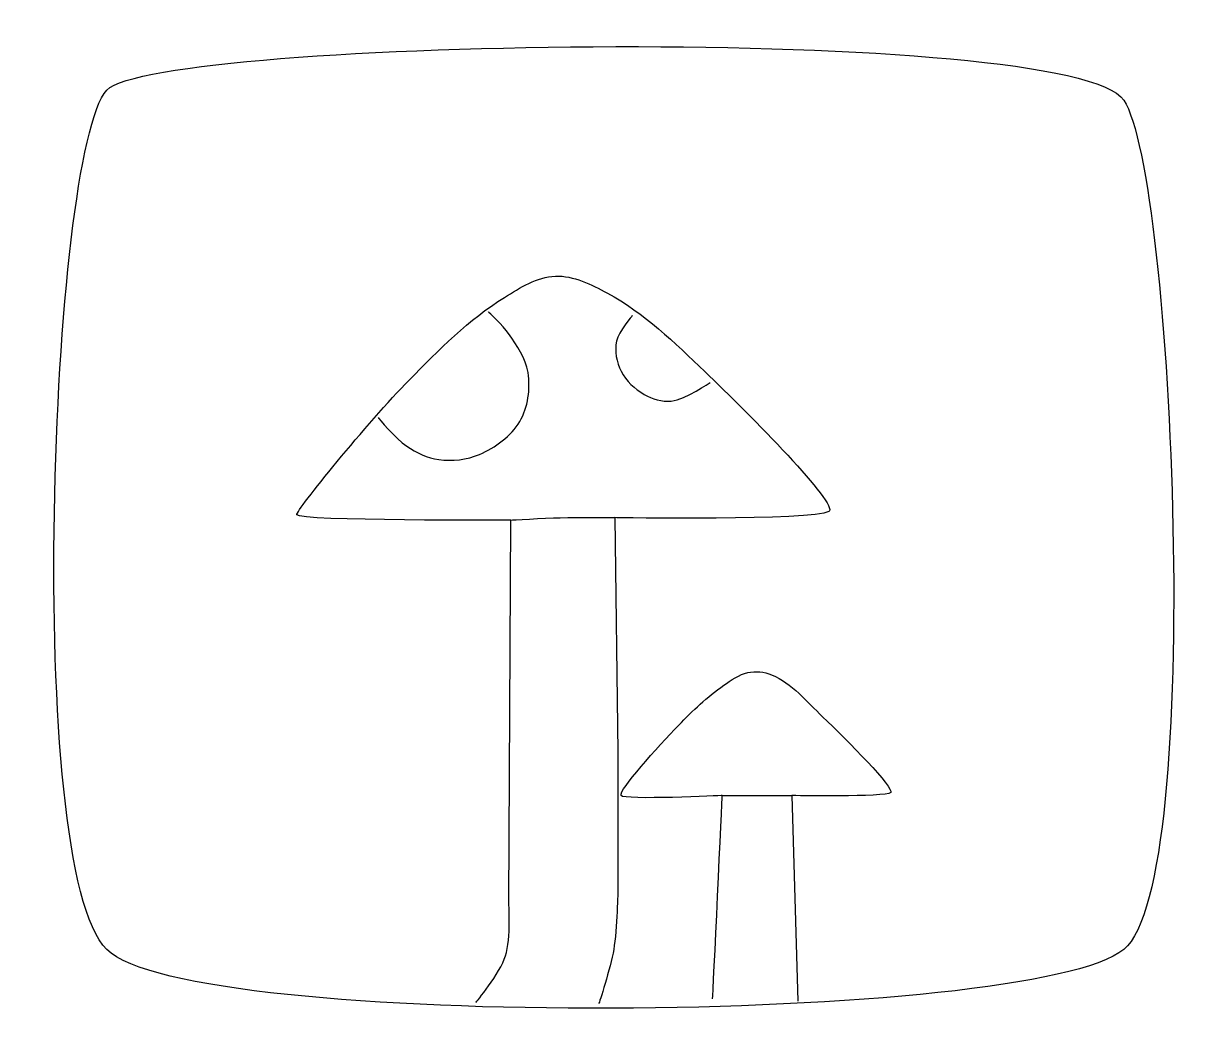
# Model space of a CAD drawing. Extents: x -1906 to 1178, y 7 to 1259.
# Drawn here: x 0.4 to 75.2, y 6.7 to 70.5 of the extents above; entities that cross this region are included whole.
import ezdxf

# ---------------------------------------------------------------- set-up
doc = ezdxf.new("R2010")
doc.units = 0
doc.layers.add('Vrstva_1', color=7, linetype='CONTINUOUS')

msp = doc.modelspace()

# ---------------------------------------------------------------- linework, layer by layer
at = {"layer": 'Vrstva_1', "color": 7}
msp.add_lwpolyline([(5.657327, 66.256915)], close=True, dxfattribs=at)
for points in [[(31.116269, 14.879088), (31.250506, 39.041831)], [(37.828141, 39.192846), (38.029498, 24.342828), (38.029498, 15.684514)], [(44.631405, 21.603237), (49.045195, 21.603237), (49.424875, 8.599168)]]:
    msp.add_lwpolyline(points, dxfattribs=at)
for points in [[(5.657327, 66.256915), (8.995303, 69.59489), (66.804374, 70.460145), (70.061818, 65.612863)], [(5.657327, 11.860873), (0.395491, 17.097862), (2.079533, 62.192263), (5.657327, 66.256915)], [(70.061818, 65.612863), (73.205748, 60.93454), (75.227475, 16.09576), (70.061818, 11.860873)], [(30.847794, 53.136762), (31.836903, 53.749251), (32.907013, 54.433094), (34.069491, 54.479138)], [(34.069491, 54.479138), (35.221825, 54.524779), (36.344323, 53.954585), (37.358311, 53.405239)], [(24.807108, 47.901502), (26.673638, 49.803035), (28.582419, 51.733967), (30.847794, 53.136762)], [(37.358311, 53.405239), (39.680879, 52.146947), (41.621255, 50.261079), (43.533234, 48.438454)], [(31.105274, 50.838664), (30.747888, 51.353644), (29.823851, 52.215007), (29.823851, 52.215007)], [(38.93619, 51.977706), (38.93619, 51.977706), (38.066494, 50.983389), (37.939528, 50.364062)], [(32.339236, 48.370739), (32.203609, 49.280425), (31.629654, 50.083051), (31.105274, 50.838664)], [(37.939528, 50.364062), (37.811024, 49.737218), (37.936151, 49.036981), (38.224289, 48.465659)], [(17.692523, 39.377425), (17.625152, 39.634378), (22.214522, 45.260297), (24.807108, 47.901502)], [(31.817174, 45.285832), (32.342034, 46.187058), (32.493028, 47.339218), (32.339236, 48.370739)], [(38.224289, 48.465659), (38.536626, 47.846408), (39.092018, 47.336112), (39.695553, 46.994396)], [(43.533234, 48.438454), (46.38966, 45.715521), (52.054722, 39.990342), (51.386126, 39.578779)], [(41.404117, 46.567254), (42.312188, 46.659818), (43.872042, 47.753756), (43.872042, 47.753756)], [(39.695553, 46.994396), (40.206402, 46.705158), (40.820095, 46.507722), (41.404117, 46.567254)], [(22.847213, 45.523133), (22.847213, 45.523133), (23.944692, 44.1933), (24.650698, 43.719648)], [(29.254329, 43.197586), (30.266577, 43.633108), (31.262602, 44.333583), (31.817174, 45.285832)], [(24.650698, 43.719648), (25.263106, 43.30879), (25.960614, 42.963717), (26.691484, 42.865365)], [(26.691484, 42.865365), (27.545219, 42.750478), (28.463031, 42.857142), (29.254329, 43.197586)], [(31.250506, 39.041831), (31.250506, 39.041831), (17.80278, 38.956902), (17.692523, 39.377425)], [(31.250506, 39.041831), (31.250506, 39.041831), (33.336096, 39.159818), (34.380076, 39.184872)], [(34.380076, 39.184872), (35.529101, 39.212446), (37.828141, 39.19285), (37.828141, 39.19285)], [(51.386126, 39.578779), (50.40732, 38.976263), (37.828141, 39.192846), (37.828141, 39.192846)], [(44.734467, 28.579873), (45.168883, 28.886616), (45.72588, 29.271487), (46.245049, 29.386696)], [(46.245049, 29.386696), (46.741435, 29.496848), (47.293723, 29.438189), (47.76377, 29.244315)], [(47.76377, 29.244315), (49.052088, 28.712938), (49.984459, 27.550334), (50.991058, 26.586547)], [(41.878717, 26.064488), (42.759501, 26.977385), (43.670524, 27.828621), (44.734467, 28.579873)], [(50.991058, 26.586547), (52.543293, 25.100331), (55.568509, 22.052371), (55.301784, 21.792583)], [(38.224289, 21.603237), (38.069556, 21.936805), (40.543986, 24.681091), (41.878717, 26.064488)], [(55.301784, 21.792583), (54.992938, 21.491771), (49.045195, 21.603237), (49.045195, 21.603237)], [(44.631405, 21.603237), (44.631405, 21.603237), (38.365248, 21.299365), (38.224289, 21.603237)], [(44.014423, 8.741548), (44.061883, 8.931389), (44.631405, 21.603237), (44.631405, 21.603237)], [(38.029498, 15.684514), (38.029498, 15.684514), (37.976026, 13.118927), (37.761023, 11.858745)], [(30.914912, 11.456034), (31.266575, 12.543582), (31.116269, 14.879088), (31.116269, 14.879088)], [(70.061818, 11.860873), (64.279784, 7.120671), (10.864559, 6.678204), (5.657327, 11.860873)], [(29.035589, 8.502808), (29.035589, 8.502808), (30.555915, 10.345803), (30.914912, 11.456034)], [(37.761023, 11.858745), (37.562025, 10.69237), (36.82136, 8.435691), (36.82136, 8.435691)]]:
    msp.add_open_spline(points, degree=3, dxfattribs=at)

doc.saveas('drawing.dxf')
